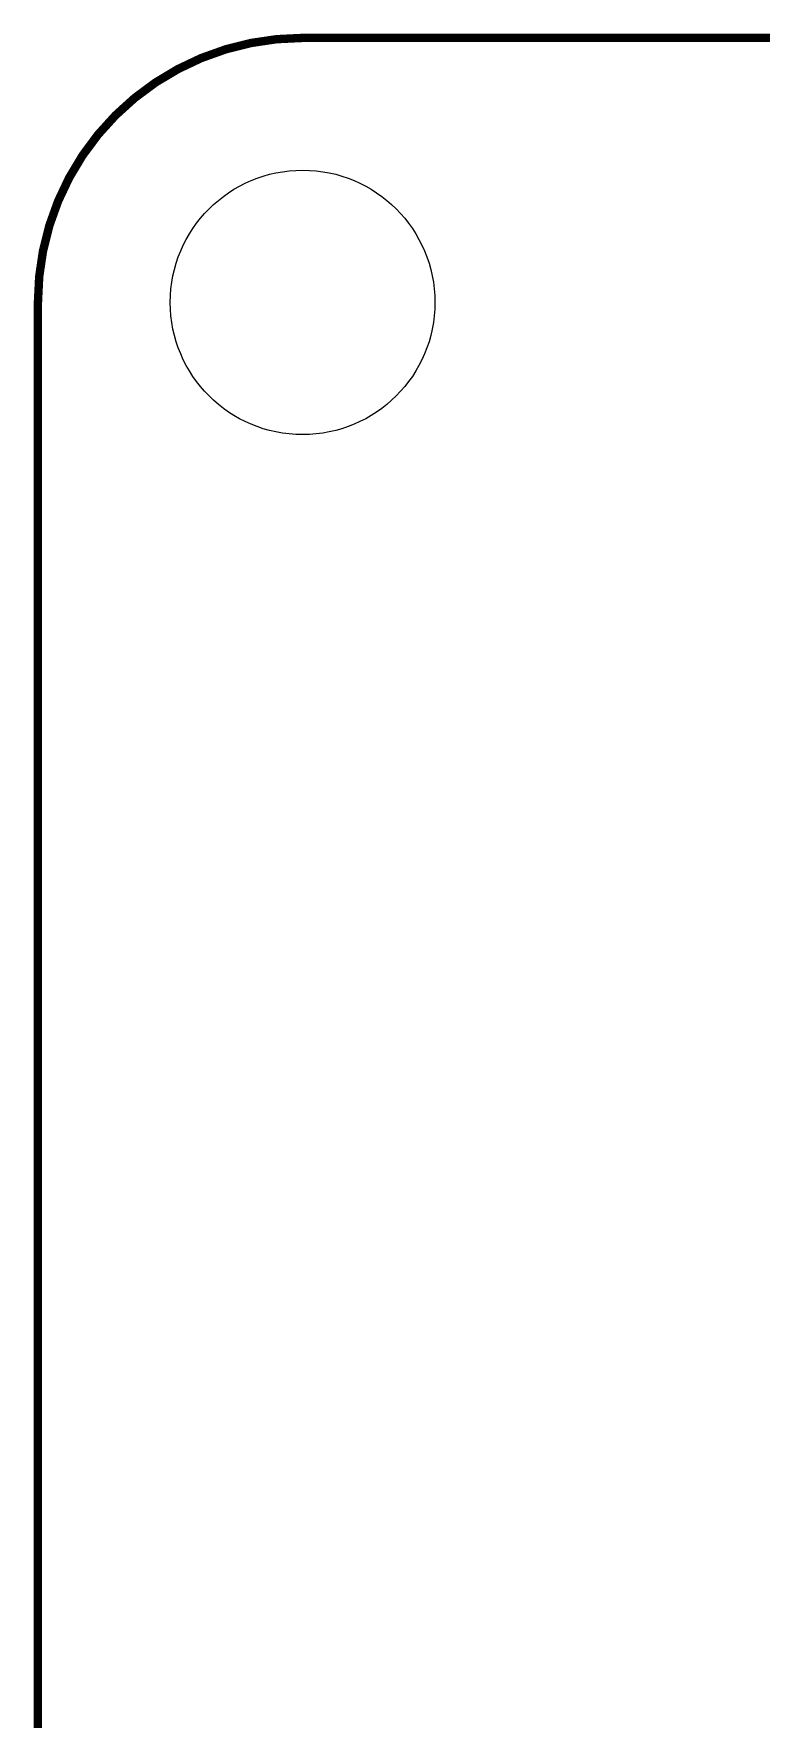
# Model space of a CAD drawing. Extents: x 0 to 158, y 0 to 111.
# Drawn here: x -0.06 to 10.93, y 82.57 to 108.06 of the extents above; entities that cross this region are included whole.
import ezdxf

# ---------------------------------------------------------------- set-up
doc = ezdxf.new("R2010")
doc.units = 0
doc.layers.add('20', color=53, linetype='CONTINUOUS')

msp = doc.modelspace()

# ---------------------------------------------------------------- linework, layer by layer
at = {"layer": '20'}
for points, const_width in [([(4, 108, 0.4142), (0, 104)], 0.127), ([(4, 108.0318, 1), (4, 107.9682)], 0.0635), ([(4, 107.9682, 1), (4, 108.0318)], 0.0635), ([(0.0318, 104, 1), (-0.0318, 104)], 0.0635), ([(-0.0318, 104, 1), (0.0318, 104)], 0.0635)]:
    msp.add_lwpolyline(points, format="xyb", dxfattribs=dict(at, const_width=const_width))
at = {"layer": '20', "const_width": 0.127}
for points in [[(154, 108), (4, 108)], [(0, 104), (0, 4)]]:
    msp.add_lwpolyline(points, dxfattribs=at)
at = {"layer": '20'}
msp.add_circle((4, 104), 2, dxfattribs=at)

doc.saveas('drawing.dxf')
